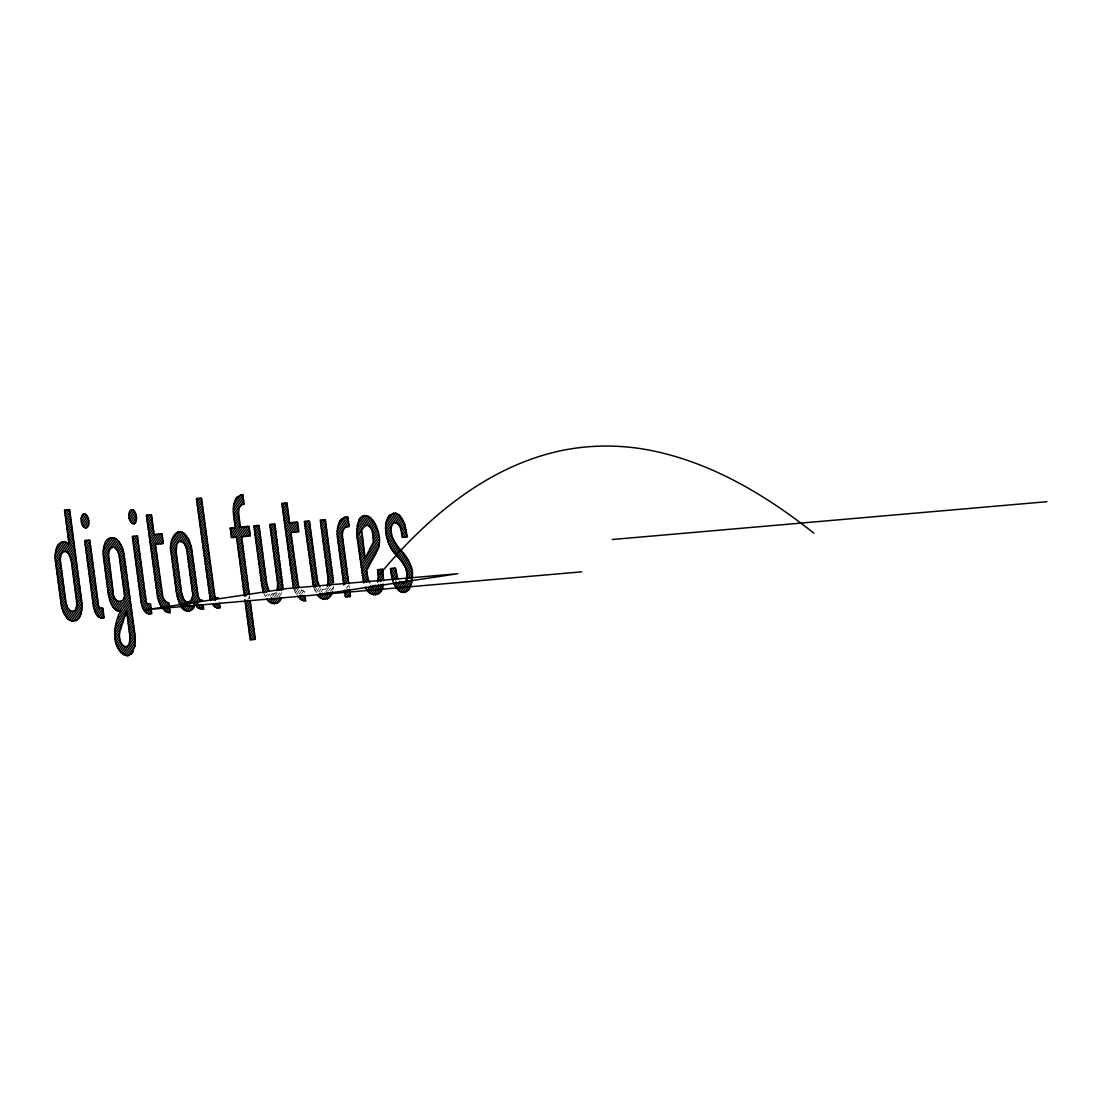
<?xml version="1.0" encoding="UTF-8"?>
<svg xmlns="http://www.w3.org/2000/svg" width="1102" height="1102" viewBox="0 0 1102 1102"><rect width="100%" height="100%" fill="white"/><g stroke="black" fill="none" stroke-linecap="round" stroke-linejoin="round"><path stroke-width="0.75" stroke-dasharray="5 3.75" d="M332.956 589.942L333.451 586.539M247.895 599.102L249.631 596.678M265.458 596.733L267.387 594.047M268.103 596.196L269.728 593.937M270.307 596.292L272.07 593.826M272.511 596.375L274.302 593.882M274.246 597.119L278.117 591.705M276.643 596.926L280.335 591.774M278.971 596.843L281.974 592.656M294.73 590.672L296.562 588.11M295.598 592.614L299.262 587.49M296.576 594.419L300.378 589.115M299.276 593.813L301.728 590.397M301.604 593.73L303.463 591.14M315.089 590.727L316.977 588.069M316.026 592.573L318.933 588.509M318.712 591.981L321.15 588.578M320.944 592.022L322.748 589.515M325.793 591.581L328.671 587.573M328.63 590.796L330.6 588.041M330.476 591.375L333.369 587.338M346.29 588.275L348.025 585.865M276.354 592.105L274.618 593.744L272.414 593.937A9.946 5.166 81.4 0 1 271.354 593.455M326.812 587.71L325.076 589.35L322.872 589.542A9.946 5.166 81.4 0 1 320.792 588.234M301.025 589.818L304.359 591.195L304.799 594.515M314.07 588.22L315.447 591.457M264.067 593.689L264.99 595.851M348.893 584.666L349.348 588.055M249.493 595.631L249.934 598.992M295.873 593.152A21.406 11.116 81.4 0 1 294.427 589.914"/><path stroke-width="1.5" d="M383.524 580.878L382.587 569.224L377.504 569.679L378.33 576.801L377.531 582.063M283.035 589.68L274.894 524.015L269.783 524.456L277.676 583.605L277.015 590.782M412.107 578.151C416.391 556.579 387.298 546.578 391.651 525.943A9.822 5.097 81.4 0 1 393.937 522.982L396.059 522.803L399.034 525.282A9.863 5.124 81.4 0 1 401.128 530.214L402.202 537.418L407.23 536.977L404.723 524.221L401.679 518.092A19.133 9.932 81.4 0 0 395.77 513.188C380.851 514.414 385.314 537.693 390.136 546.702C395.825 557.075 410.316 565.96 406.183 579.569M343.824 585.121L337.501 537.804C336.427 530.131 337.515 516.769 347.86 516.893L349.155 526.673C343.19 525.75 341.799 532.941 342.584 537.349L348.673 582.986M361.966 531.577L365.093 558.425L373.358 542.06L372.738 533.947A8.995 4.67 81.4 0 0 371.346 529.139C365.423 518.188 360.326 534.291 357.213 538.203M134.981 646.034L135.119 636.074L123.727 552.391A19.271 10.014 81.4 0 0 119.595 542.625C116.426 535.792 106.26 536.206 104.662 543.92A19.299 10.014 81.4 0 0 103.175 554.182L108.134 593.041C109.525 599.612 111.261 609.13 118.685 611.211L120.889 610.37C113.478 623.153 109.621 650.18 127.556 655.855L131.675 653.775L134.981 646.034L128.011 655.773M412.065 579.376C411.68 584.804 409.104 593.744 402.051 592.325A19.712 10.235 81.4 0 1 396.073 587.435A19.354 10.056 81.4 0 1 391.885 577.641L390.439 568.549L395.48 568.109L397.836 578.798M383 585.561C382.752 596.912 368.206 597.546 365.492 587.077M327.459 586.402L328.12 579.211L320.227 520.061L325.352 519.621L333.548 582.82M194.792 605.026C193.704 612.326 184.103 613.125 181.196 606.596M281.602 597.408C280.004 605.122 269.825 605.549 266.67 598.703M332.06 593.014C330.448 600.728 320.283 601.155 317.114 594.309M64.522 510.185L69.619 509.579L82.085 604.722A19.106 9.918 81.4 0 1 80.584 614.944C78.945 622.589 68.847 623.043 65.679 616.238A19.147 9.946 81.4 0 1 61.533 606.513L55.1 558.287A19.492 10.125 81.4 0 1 56.546 548.093C57.648 542.143 65.335 539.415 69.123 544.595L64.508 510.033M64.88 512.857L67.07 509.813M65.238 515.529L69.481 509.592M65.597 518.202L69.949 512.099M65.955 520.86L70.308 514.772M66.299 523.533L70.666 517.444M66.657 526.205L71.024 520.103M67.015 528.864L71.382 522.775M67.374 531.536L71.74 525.447M55.706 551L62.304 541.798M67.732 534.208L72.085 528.106M55.169 554.926L64.563 541.798M68.09 536.867L72.443 530.778M81.176 518.587L84.634 513.752M55.1 558.177L66.354 542.46M68.448 539.539L72.801 533.451M81.328 521.549L86.245 514.675M55.279 561.097L67.911 543.451M68.792 542.212L73.159 536.123M81.906 523.905L87.402 516.232M55.61 563.811L60.582 556.854M64.453 551.455L73.517 538.782M82.802 525.819L88.243 518.216M55.954 566.469L60.39 560.284M66.437 551.84L73.875 541.454M84.014 527.293L88.78 520.64M56.312 569.142L60.679 563.053M67.897 552.956L74.233 544.126M85.736 528.051L88.807 523.753M56.67 571.814L61.037 565.712M69.082 554.485L74.578 546.785M57.028 574.473L61.395 568.384M70.032 556.303L74.936 549.457M57.387 577.145L61.74 571.056M70.776 558.438L75.294 552.13M57.745 579.817L62.098 573.729M71.286 560.89L75.652 554.802M84.84 541.964L85.928 540.448M58.103 582.49L62.456 576.387M71.644 563.563L76.01 557.46M85.198 544.636L88.339 540.242M58.447 585.148L62.814 579.06M72.002 566.221L76.369 560.133M85.557 547.295L89.909 541.206M58.805 587.821L63.172 581.732M72.36 568.894L76.713 562.805M85.915 549.967L90.268 543.878M59.164 590.493L63.53 584.391M72.718 571.566L77.071 565.464M86.259 552.639L90.626 546.537M59.522 593.152L63.888 587.063M73.076 574.225L77.429 568.136M86.617 555.298L90.984 549.209M59.88 595.824L64.233 589.735M73.421 576.897L77.787 570.808M86.975 557.97L91.342 551.882M60.238 598.496L64.591 592.408M73.779 579.569L78.146 573.481M87.334 560.642L91.7 554.554M60.582 601.169L64.949 595.066M74.137 582.242L78.504 576.139M87.692 563.301L92.045 557.213M60.968 603.786L65.307 597.739M74.495 584.9L78.862 578.812M88.05 565.973L92.403 559.885M61.478 606.252L65.665 600.411M74.853 587.573L79.206 581.484M88.394 568.646L92.761 562.557M103.712 547.267L110.599 537.638M62.084 608.566L66.051 603.028M75.212 590.245L79.564 584.143M88.752 571.318L93.119 565.216M103.216 551.11L112.9 537.597M128.824 515.35L132.819 509.758M62.814 610.715L66.643 605.37M75.556 592.904L79.923 586.815M89.11 573.977L93.477 567.888M103.189 554.32L114.746 538.175M129.127 518.092L134.265 510.901M63.654 612.698L67.456 607.395L65.872 602.023L60.527 561.896C59.99 558.191 60.582 551.055 65.734 551.565A10.152 5.276 81.4 0 1 68.779 554.044L71.299 560.959L76.809 603.152A9.629 5 81.4 0 1 76.024 608.318A10.152 5.276 81.4 0 1 73.696 611.224L70.418 610.949L67.539 607.546M75.914 595.576L80.281 589.487M89.469 576.649L93.835 570.56M103.381 557.213L116.344 539.112M129.788 520.323L135.326 512.582M64.605 614.544L68.503 609.103M76.272 598.248L80.639 592.16M89.827 579.321L94.18 573.219M103.712 559.912L108.561 553.149M112.721 547.212L113.837 547.35A9.946 5.166 81.4 0 1 116.881 549.843A9.904 5.138 81.4 0 1 118.988 554.829L124.127 592.449C127.253 604.337 112.404 603.896 113.217 592.601L108.478 553.838L109.883 549.182L112.721 547.212L117.735 540.338M130.766 522.114L136.097 514.689M65.665 616.225L69.77 610.494M76.63 600.907L80.997 594.818M90.185 581.98L94.538 575.891M104.07 562.585L108.451 556.455M114.718 547.722L118.975 541.771M132.088 523.45L136.524 517.251M66.85 617.754L71.396 611.39M76.809 603.827L81.341 597.491M90.543 584.652L94.896 578.564M104.428 565.257L108.767 559.196M116.137 548.892L120.09 543.369M134.1 523.794L136.262 520.778M68.159 619.09L73.834 611.155M76.19 607.849L81.7 600.163M90.887 587.325L95.254 581.236M104.786 567.916L109.126 561.868M117.28 550.477L121.096 545.132M69.633 620.192L81.989 602.918M91.246 589.997L95.612 583.895M105.145 570.588L109.47 564.527M118.203 552.336L121.991 547.033M71.327 620.977L82.099 605.948M91.604 592.656L95.97 586.567M105.489 573.26L109.828 567.199M118.906 554.513L122.79 549.099M146.483 515.998L147.103 515.144M73.338 621.335L81.892 609.378M91.962 595.328L96.329 589.239M105.847 575.919L110.186 569.872M119.402 557.006L123.465 551.331M132.612 538.547L134.265 536.247M146.841 518.67L149.514 514.937M76.107 620.646L80.969 613.842M92.32 598L96.673 591.898M106.205 578.591L110.544 572.53M119.76 559.664L124.016 553.714M132.97 541.22L136.676 536.027M147.2 521.342L151.553 515.254M92.678 600.659L97.031 594.57M106.563 581.264L110.903 575.203M120.104 562.337L124.471 556.248M133.328 543.878L137.681 537.79M147.544 524.015L151.911 517.912M93.023 603.331L97.389 597.243M106.922 583.936L111.261 577.875M120.462 565.009L124.829 558.907M133.673 546.551L138.039 540.462M147.902 526.673L152.269 520.585M93.394 605.99L97.747 599.915M107.28 586.595L111.605 580.547M120.821 567.668L125.187 561.579M134.031 549.223L138.397 543.121M148.26 529.346L152.627 523.257M93.89 608.456L98.106 602.574M107.638 589.267L111.963 583.206M121.179 570.34L125.545 564.252M134.389 551.882L138.756 545.793M148.618 532.018L152.985 525.916M94.565 610.687L98.464 605.232M107.982 591.939L112.321 585.878M121.537 573.012L125.89 566.924M134.747 554.554L139.114 548.465M148.977 534.677L153.33 528.588M95.392 612.684L99.263 607.298A3.072 1.598 81.4 0 1 98.546 605.659L89.772 540.118L84.647 540.559L93.312 605.425C94.014 610.921 97.031 619.613 104.125 617.933L102.817 608.084L99.924 607.918A3.196 1.667 81.4 0 1 99.249 607.285M108.382 594.543L112.679 588.551M121.895 575.685L126.248 569.582M135.105 557.226L139.458 551.138M149.335 537.349L153.688 531.26M96.384 614.461L100.943 608.097M108.891 596.995L113.038 591.209M122.253 578.343L126.606 572.255M135.463 559.899L139.816 553.796M149.679 540.021L154.046 533.933M97.555 616.004L102.885 608.566M109.511 599.309L113.437 593.826M122.597 581.016L126.964 574.927M135.808 562.557L140.174 556.469M150.037 542.694L155.988 534.387M98.946 617.23L103.244 611.238M110.228 601.458L114.057 596.127M122.956 583.688L127.322 577.586M136.166 565.23L140.533 559.141M150.395 545.352L158.399 534.167M100.654 618.002L103.588 613.897M111.068 603.469L114.897 598.097M123.314 586.347L127.68 580.258M136.524 567.902L140.891 561.8M150.754 548.025L160.823 533.96M102.899 618.029L103.946 616.569M112.005 605.315L115.972 599.777M123.672 589.019L128.039 582.93M136.882 570.56L141.249 564.472M151.112 550.697L155.465 544.595M155.726 544.236L162.242 535.145M113.051 607.023L117.267 601.127M124.03 591.691L128.383 585.603M137.24 573.233L141.593 567.144M151.47 553.356L155.823 547.267M158.151 544.03L162.6 537.817M114.209 608.579L118.92 601.995M124.251 594.543L128.741 588.261M137.598 575.905L141.951 569.817M151.828 556.028L156.181 549.939M160.561 543.823L162.944 540.49M115.517 609.902L121.482 601.582M123.562 598.662L129.099 590.934M137.957 578.578L142.31 572.475M152.172 558.7L156.539 552.612M117.087 610.88L129.457 593.606M138.301 581.236L142.668 575.148M152.531 561.373L156.897 555.27M196.569 499.853L197.575 498.462M119.181 611.128L129.816 596.265M138.659 583.908L143.026 577.82M152.889 564.031L157.255 557.943M196.927 502.526L199.985 498.242M119.815 613.401L130.174 598.937M139.017 586.581L143.384 580.478M153.247 566.703L157.614 560.615M171.43 541.289L178.276 531.729M197.286 505.184L201.638 499.096M117.611 619.655L130.518 601.609M139.375 589.239L143.742 583.151M153.605 569.376L157.958 563.274M170.851 545.27L180.576 531.687M197.644 507.857L201.997 501.768M115.462 625.812L130.876 604.282M139.734 591.912L144.086 585.823M153.963 572.034L158.316 565.946M170.769 548.548L182.409 532.294M197.988 510.529L202.355 504.427M114.691 630.055L125.022 615.619M126.882 613.029L131.234 606.94M140.092 594.584L144.445 588.496M154.308 574.707L158.674 568.618M170.934 551.482L183.965 533.285M198.346 513.188L202.713 507.099M114.594 633.361L123.135 621.432M127.226 615.701L131.593 609.613M140.436 597.256L144.803 591.154M154.666 577.379L159.032 571.277M171.265 554.196L176.168 547.35M180.452 541.371L185.343 534.525C174.695 524.772 168.289 544.278 171.058 552.598L176.472 593.207L179.598 603.896M198.704 515.86L203.071 509.771M114.773 636.267L121.234 627.245M127.584 618.374L131.951 612.285M140.794 599.915L145.161 593.826M155.024 580.038L159.391 573.949M171.623 556.854L176.044 550.683M182.312 541.936L186.569 535.985M199.063 518.532L203.429 512.444M115.104 638.981L119.581 632.727M127.942 621.046L132.309 614.944M141.18 602.546L145.519 596.499M155.382 582.71L159.749 576.621M171.981 559.527L176.348 553.438M183.703 543.148L187.671 537.611M199.421 521.205L203.774 515.102M115.586 641.474L119.429 636.102M128.3 623.704L132.667 617.616M141.731 604.943L145.877 599.157M155.74 585.382L160.093 579.294M172.339 562.199L176.692 556.097M184.833 544.746L188.676 539.374M199.779 523.863L204.132 517.775M116.233 643.733L119.746 638.829M128.659 626.377L133.011 620.288M142.447 607.119L146.277 601.747M156.098 588.055L160.451 581.952M172.697 564.858L177.05 558.769M185.756 546.62L189.558 541.302M200.137 526.536L204.49 520.447M116.991 645.827L120.366 641.116M129.017 629.049L133.37 622.947M143.329 609.048L147.269 603.538M156.456 590.713L160.809 584.625M173.042 567.53L177.408 561.441M186.458 548.796L190.343 543.382M200.481 529.208L204.848 523.106M117.859 647.797L121.261 643.045M129.361 631.708L133.728 625.619M144.362 610.77L149.252 603.951M156.801 593.386L161.167 587.297M173.4 570.202L177.766 564.114M186.954 551.275L191.018 545.6M200.84 531.867L205.206 525.778M118.796 649.643L122.336 644.711M129.719 634.38L134.086 628.292M145.574 612.23L150.657 605.15M157.269 595.907L161.526 589.956M173.758 572.875L178.125 566.772M187.312 553.934L191.569 547.983M201.198 534.539L205.564 528.45M119.843 651.351L123.672 646.006M130.064 637.066L134.444 630.964M147.048 613.359L151.002 607.822M157.848 598.262L161.884 592.628M174.116 575.533L178.483 569.445M187.671 556.606L192.024 550.518M201.556 537.211L205.922 531.123M121.027 652.866L125.408 646.75M130.064 640.234L134.802 633.622M148.88 613.952L151.36 610.48M158.523 600.48L162.297 595.204M174.474 578.206L178.827 572.117M188.029 559.279L192.382 553.19M201.914 539.884L206.267 533.781M122.391 654.12L135.147 636.295M159.308 602.56L162.958 597.449L155.423 544.264L163.358 543.575L162.063 533.85L154.128 534.539L151.484 514.758L146.373 515.213L157.793 598.083A21.406 11.116 81.4 0 0 162.118 607.781L165.989 611.734L170.218 612.946L168.881 602.973L165.548 601.596L162.958 597.449M174.832 580.878L179.185 574.776M188.373 561.951L192.74 555.849M202.272 542.542L206.625 536.454M123.975 655.07L135.394 639.119M160.189 604.502L163.854 599.364M175.19 583.537L179.543 577.448M188.731 564.61L193.098 558.521M202.616 545.215L206.983 539.126M235.966 498.627L237.095 497.057M125.807 655.676L135.394 642.287M161.167 606.293L164.969 600.976M175.535 586.209L179.901 580.12M189.089 567.282L193.456 561.193M202.975 547.887L207.341 541.785M233.789 504.854L241.049 494.715M162.242 607.96L166.333 602.229M175.893 588.881L180.26 582.793M189.448 569.954L193.814 563.852M203.333 550.545L207.699 544.457M233.362 508.601L242.895 495.28M131.772 653.679L133.204 651.681M163.427 609.475L168.096 602.932M176.251 591.54L180.618 585.451M189.806 572.613L194.159 566.524M203.691 553.218L208.058 547.129M233.349 511.783L243.253 497.952M164.735 610.797L169.116 604.681M176.623 594.185L180.976 588.124M190.164 575.285L194.517 569.197M204.049 555.89L208.402 549.802M233.555 514.662L243.611 500.625M166.223 611.885L169.474 607.354M177.119 596.678L181.32 590.796M190.508 577.958L194.875 571.869M204.407 558.549L208.76 552.46M233.9 517.348L238.693 510.667M243.184 504.385L243.969 503.283M167.945 612.657L169.832 610.026M177.711 599.006L181.692 593.441M190.866 580.63L195.233 574.528M204.765 561.221L209.118 555.132M234.258 520.02L238.638 513.904M178.428 601.169L182.243 595.838M191.225 583.289L195.591 577.2M205.11 563.893L209.476 557.805M230.277 528.753L230.91 527.872M234.616 522.692L238.941 516.631M179.254 603.18L183.015 597.931M191.583 585.961L195.949 579.872M205.468 566.566L209.835 560.463M230.635 531.412L233.321 527.651M234.96 525.365L239.299 519.304M180.205 605.026L184.006 599.708L181.582 592.752L176.168 552.157L176.802 544.774A10.29 5.345 81.4 0 1 179.185 541.702C184.254 540.393 186.334 547.377 186.941 551.22L192.368 591.815C194.434 596.829 188.662 606.816 184.062 599.805M191.941 588.633L196.294 582.531M205.826 569.224L210.193 563.136M230.993 534.084L239.657 521.976M181.279 606.692L185.219 601.182M192.299 591.292L196.652 585.203M206.184 571.897L210.551 565.808M231.337 536.757L240.016 524.635M182.464 608.208L186.761 602.188M192.506 594.171L197.01 587.876M206.542 574.569L210.895 568.467M233.059 537.514L240.567 527.032M183.786 609.516L189.145 602.023M191.955 598.111L197.368 590.548M206.9 577.228L211.253 571.139M235.484 537.308L242.991 526.811M185.301 610.563L197.726 593.207M207.245 579.9L211.612 573.811M236.751 538.699L245.402 526.604M187.092 611.238L191.087 605.645M193.084 602.849L198.085 595.865M207.603 582.572L211.97 576.484M237.109 541.371L247.826 526.398M189.379 611.211L198.718 598.152M207.961 585.245L212.328 579.142M237.453 544.044L241.793 537.983M242.729 536.674L249.204 527.624M195.922 605.232L199.861 599.722L202.479 600.246M208.319 587.903L212.686 581.815M237.812 546.702L242.151 540.641M245.14 536.467L249.562 530.296M197.024 606.844L198.911 604.227M208.677 590.576L213.03 584.487M238.17 549.375L242.509 543.314M247.564 536.261L249.92 532.955M254.066 527.169L255.099 525.737M196.542 606.21L198.291 608.097L200.977 604.502M209.036 593.248L213.389 587.146M238.528 552.047L242.867 545.986M254.424 529.842L257.51 525.516M200.027 608.979L203.071 604.722L203.677 609.268L198.291 608.097M209.394 595.893L213.747 589.818M238.886 554.705L243.225 548.658M254.782 532.5L259.135 526.412M202.065 609.31L203.429 607.395M209.903 598.358L214.105 592.49M239.244 557.378L243.57 551.317M255.141 535.173L259.493 529.084M210.578 600.59L214.463 595.149M239.589 560.05L243.928 553.989M255.485 537.845L259.852 531.756M213.347 599.887L215.276 597.188M239.947 562.723L244.286 556.662M255.843 540.517L260.21 534.415M281.933 504.082L282.429 503.38M215.152 600.521L216.998 597.945M240.305 565.381L244.644 559.32M256.201 543.176L260.568 537.087M282.291 506.741L284.853 503.159M213.554 605.907L215.331 603.428M240.663 568.053L245.002 561.992M256.559 545.848L260.926 539.76M270.114 526.921L272.015 524.263M282.649 509.413L287.002 503.325M214.945 607.147L217.521 603.538M241.021 570.726L245.36 564.665M256.918 548.52L261.27 542.418M270.458 529.594L274.426 524.056M282.994 512.086L287.36 505.983M216.667 607.918L219.601 603.813M241.379 573.384L245.718 567.337M257.276 551.179L261.629 545.091M270.816 532.252L275.183 526.164M283.352 514.744L287.718 508.656M218.899 607.946L219.959 606.486M241.737 576.057L246.063 569.996M257.634 553.851L261.987 547.763M271.175 534.925L275.541 528.836M283.71 517.417L288.077 511.328M242.082 578.729L246.421 572.668M257.978 556.524L262.345 550.435M271.533 537.597L275.899 531.495M284.068 520.089L288.435 513.987M242.44 581.388L246.779 575.34M258.336 559.182L262.703 553.094M271.891 540.255L276.244 534.167M284.426 522.747L288.779 516.659M242.798 584.06L247.137 577.999M258.695 561.855L263.061 555.766M272.249 542.928L276.602 536.839M284.784 525.42L289.137 519.331M243.156 586.732L247.495 580.671M259.053 564.527L263.419 558.438M272.607 545.6L276.96 539.512M285.129 528.092L289.495 522.004M243.514 589.405L247.854 583.344M259.411 567.199L263.764 561.097M272.952 548.273L277.318 542.17M285.487 530.765L291.327 522.61M243.873 592.063L248.198 586.016M259.769 569.858L264.122 563.769M273.31 550.931L277.676 544.843M285.845 533.423L293.738 522.403M244.217 594.736L248.556 588.675M260.113 572.53L264.48 566.442M273.668 553.603L278.035 547.515M286.203 536.095L296.162 522.196M245.443 596.196L248.914 591.347M260.471 575.203L264.838 569.1M274.026 556.276L278.393 550.173M286.561 538.768L290.914 532.665M291.066 532.473L297.692 523.216M260.83 577.861L265.196 571.773M274.384 558.934L278.737 552.846M286.919 541.426L291.272 535.338M293.476 532.266L298.05 525.888M245.291 602.739L247.027 600.314M261.188 580.534L265.554 574.445M274.742 561.607L279.095 555.518M287.278 544.099L291.631 538.01M295.901 532.046L298.394 528.561M245.65 605.411L249.121 600.562M261.546 583.206L265.899 577.117M275.087 564.279L279.453 558.191M287.622 546.771L291.989 540.683M304.565 523.106L305.846 521.315M246.008 608.084L250.347 602.023M261.918 585.851L266.257 579.776M275.445 566.951L279.812 560.849M287.98 549.443L292.347 543.341M304.923 525.778L308.257 521.108M246.366 610.742L250.691 604.695M262.4 588.344L266.615 582.448M275.803 569.61L280.17 563.521M288.338 552.102L292.705 546.013M305.282 528.45L309.634 522.348M246.71 613.415L251.049 607.354M262.992 590.686L266.987 585.107M276.161 572.282L280.528 566.194M288.696 554.774L293.063 548.686M305.626 531.109L309.993 525.02M247.068 616.087L251.408 610.026M263.695 592.848L267.538 587.49M276.519 574.955L280.872 568.852M289.055 557.447L293.407 551.344M305.984 533.781L310.351 527.693M247.427 618.745L251.766 612.698M266.422 592.215L268.323 589.57M276.877 577.613L281.23 571.525M289.413 560.105L293.766 554.017M306.342 536.454L310.709 530.365M247.785 621.418L252.124 615.357M277.236 580.286L281.589 574.197M289.757 562.778L294.124 556.689M306.7 539.126L311.067 533.024M248.143 624.09L252.482 618.029M277.58 582.958L281.947 576.869M290.115 565.45L294.482 559.361M307.059 541.785L311.411 535.696M320.599 522.858L322.762 519.855M248.501 626.762L252.826 620.702M277.828 585.796L282.305 579.528M290.473 568.122L294.84 562.02M307.417 544.457L311.77 538.368M320.957 525.53L325.186 519.634M248.845 629.421L253.185 623.36M268.929 601.375L271.615 597.628M277.415 589.515L282.663 582.2M290.832 570.781L295.198 564.692M307.775 547.129L312.128 541.027M321.316 528.202L325.682 522.1M249.204 632.093L253.543 626.032M270.376 602.532L273.282 598.469M279.095 590.341L282.966 584.928M291.19 573.453L295.543 567.365M308.119 549.788L312.486 543.699M321.674 530.861L326.04 524.772M249.562 634.766L253.901 628.705M272.029 603.373L275.72 598.221M281.258 590.479L283.104 587.903M291.548 576.126L295.901 570.023M308.477 552.46L312.844 546.372M322.032 533.533L326.385 527.445M249.92 637.424L254.259 631.377M273.985 603.827L277.98 598.234M291.906 578.784L296.259 572.696M308.835 555.132L313.202 549.044M322.39 536.206L326.743 530.117M250.498 639.78L254.617 634.036M276.519 603.428L280.321 598.124M292.25 581.457L296.617 575.368M309.194 557.805L313.56 551.703M322.748 538.864L327.101 532.776M252.923 639.573L254.975 636.708M292.705 583.991L296.975 578.04M309.552 560.463L313.905 554.375M323.093 541.537L327.459 535.448M294 588.743A21.406 11.116 81.4 0 1 293.256 586.305L297.333 580.699M309.91 563.136L314.263 557.047M323.451 544.209L327.817 538.12M339.471 521.838L341.468 519.042M293.959 588.578L297.747 583.289M310.254 565.808L314.621 559.706M323.809 546.881L328.176 540.779M337.611 527.596L345.078 517.155M296.562 588.11L298.394 585.548L290.9 532.486L298.835 531.798L297.54 522.072L289.592 522.761L286.961 502.98L281.85 503.421L293.256 586.305M310.612 568.467L314.979 562.378M324.167 549.54L328.534 543.451M337.226 531.316L347.516 516.921M310.971 571.139L315.337 565.05M324.525 552.212L328.878 546.124M337.226 534.47L348.163 519.194M311.329 573.811L315.695 567.723M324.883 554.885L329.236 548.782M337.446 537.321L348.521 521.866M311.687 576.484L316.04 570.381M325.228 557.543L329.594 551.455M337.804 539.994L342.502 533.437M347.213 526.852L348.879 524.524M298.821 597.615L300.681 595.025M312.045 579.142L316.398 573.054M325.586 560.215L329.953 554.127M338.162 542.666L342.502 536.591M300.13 598.951L302.788 595.232M312.417 581.773L316.756 575.726M325.944 562.888L330.311 556.799M338.507 545.338L342.846 539.291M301.604 600.053L304.923 595.424M312.913 584.253L317.114 578.385M326.302 565.56L330.669 559.458M338.865 547.997L343.204 541.95M358.825 520.13L360.519 517.747M303.312 600.838L305.282 598.097M313.519 586.567L317.5 581.029M326.66 568.219L331.013 562.13M339.223 550.669L343.548 544.622M357.048 525.778L364.307 515.626M315.2 587.394L318.079 583.385M327.019 570.891L331.371 564.803M339.581 553.342L343.907 547.295M356.635 529.525L366.608 515.584M327.377 573.563L331.73 567.461M339.939 556.014L344.265 549.953M356.635 532.693L368.495 516.122M327.721 576.222L332.088 570.133M340.298 558.673L344.623 552.625M356.869 535.531L370.12 517.003M328.079 578.894L332.446 572.806M340.642 561.345L344.981 555.298M366.567 525.131L371.539 518.188M318.244 595.796L320.048 593.289M328.272 581.787L332.804 575.478M341 564.017L345.339 557.97M357.571 540.875L361.938 534.773M368.467 525.654L372.779 519.634M319.552 597.146L322.349 593.234M327.68 585.782L333.162 578.137M341.358 566.676L345.684 560.629M357.93 543.534L362.282 537.445M369.886 526.825L373.853 521.301M321.013 598.262L324.842 592.917M329.622 586.236L333.451 580.892M341.716 569.348L346.042 563.301M358.288 546.206L362.641 540.118M370.988 528.464L374.818 523.106M322.707 599.075L327.638 592.173M342.075 572.021L346.4 565.973M358.632 548.879L362.999 542.79M371.87 530.393L375.713 525.02M324.704 599.447L329.526 592.724M342.433 574.679L346.758 568.632M358.99 551.551L363.357 545.449M372.517 532.652L376.512 527.073M327.377 598.868L332.487 591.733M342.791 577.352L347.116 571.304M359.348 554.21L363.715 548.121M372.917 535.269L377.187 529.291M343.135 580.024L347.474 573.977M359.707 556.882L364.073 550.793M373.275 537.941L377.669 531.784M387.932 517.444L389.805 514.827M343.493 582.696L347.833 576.649M360.065 559.554L364.418 553.452M373.509 540.765L378.027 534.456M386.058 523.23L393.414 512.967M344.719 584.156L348.177 579.308M360.423 562.213L364.776 556.124M370.093 548.7L378.385 537.115M385.659 526.963L395.563 513.133M360.781 564.885L378.744 539.787M385.659 530.117L397.326 513.821M361.125 567.558L379.074 542.487M385.879 532.996L398.855 514.868M344.926 593.358L347.516 589.735M361.484 570.216L379.102 545.628M386.334 535.517L390.976 529.029M395.522 522.692L400.191 516.163M345.27 596.03L349.61 589.983M361.842 572.888L375.878 553.287M386.912 537.872L390.962 532.211M397.271 523.395L401.39 517.651M346.992 596.802L349.968 592.656M362.2 575.561L368.867 566.249M387.56 540.132L391.43 534.718M398.607 524.704L402.464 519.317M349.403 596.595L350.312 595.328M362.613 578.151L366.911 572.131M388.276 542.294L392.133 536.908M399.695 526.357L403.442 521.122M363.15 580.575L367.269 574.803M389.075 544.347L392.946 538.947M400.549 528.313L404.296 523.078M363.784 582.834L367.696 577.365M389.943 546.303L393.855 540.848M401.211 530.572L405.054 525.199M366.443 582.297L368.343 579.624M390.879 548.149L394.847 542.611M401.638 533.148L405.688 527.472M391.899 549.898L395.935 544.264M401.982 535.806L406.225 529.897M377.903 572.627L380.176 569.445M393.001 551.537L397.092 545.821M403.167 537.335L406.638 532.486M367.462 590.355L370.782 585.727M378.234 575.313L382.587 569.238M394.172 553.066L398.304 547.281M405.577 537.129L406.996 535.145M368.674 591.843L373.344 585.327M378.303 578.385L382.945 571.91M395.411 554.485L399.599 548.644M370.01 593.138L375.713 585.176M378.551 581.209L383.303 574.583M396.748 555.794L400.935 549.939M371.539 594.171L378.537 584.391M380.534 581.594L383.537 577.407M398.084 557.075L402.285 551.22M373.303 594.86L380.782 584.432M390.7 570.56L392.257 568.384M399.379 558.438L403.552 552.612M375.424 595.08L383.262 584.129M391.058 573.233L394.681 568.177M400.618 559.885L404.751 554.113M378.592 593.826L381.898 589.198M391.485 575.809L395.714 569.899M401.789 561.414L405.853 555.725M392.023 578.206L396.073 572.572M402.891 563.039L406.886 557.447M392.684 580.465L396.513 575.106M403.911 564.775L407.85 559.279M395.315 579.941L397.188 577.338M404.847 566.635L408.732 561.221M394.323 584.501L396.21 581.87M405.674 568.646L409.531 563.26M395.315 586.278L398.221 582.214M406.39 570.808L410.261 565.409M396.417 587.917L400.549 582.131M406.872 573.302L410.922 567.654M397.629 589.391L402.326 582.834M406.858 576.484L411.501 570.01M398.979 590.672L411.969 572.53M400.508 591.691L408.277 580.837M410.219 578.123L412.162 575.409M402.285 592.38L411.142 580.01M404.434 592.545L411.652 582.462M408.374 590.19L409.365 588.812M379.611 574.404C426.281 518.395 485.459 467.868 558.149 451.297A818.18 424.89 81.4 0 1 640.11 448.555C704.963 458.68 763.094 492.87 813.827 533.134M134.389 523.67L132.86 523.808A7.025 3.65 81.4 0 1 129.265 518.574M318.175 594.749L457.729 573.715L286.603 588.592L147.048 609.626L581.718 571.828M612.23 539.512L1046.9 501.699M218.816 597.931L215.923 597.766A3.196 1.667 81.4 0 1 214.959 596.664L201.514 498.118L196.404 498.559L210.51 600.425M399.695 581.415L401.762 582.724L403.897 582.531A9.822 5.097 81.4 0 0 405.564 580.892M199.889 599.736L198.167 596.292L191.28 546.661L188.814 539.663L185.246 534.429M297.581 596.003L301.466 599.956L305.681 601.169L305.02 596.182M212.507 604.543L216.447 607.863L220.138 607.836L219.477 602.89M319.842 587.063L317.348 580.148L309.455 521.012L304.345 521.453L313.712 587.022M269.384 591.443L266.891 584.542L258.998 525.392L253.887 525.833L261.78 584.983L263.612 592.614M298.435 585.658L299.152 587.27M363.756 582.586L356.924 536.068C355.877 494.247 386.513 525.682 378.096 549.195L366.677 570.299L367.779 577.696A9.987 5.179 81.4 0 0 369.9 582.71M136.166 514.951L136.552 517.871A7.025 3.65 81.4 0 1 134.416 523.615M129.223 518.519L128.824 515.584A7.025 3.65 81.4 0 1 130.959 509.854L132.516 509.661A7.025 3.65 81.4 0 1 136.125 514.896M88.491 519.097L88.876 522.017A7.025 3.65 81.4 0 1 86.741 527.762L85.185 527.954A7.025 3.65 81.4 0 1 81.589 522.72M81.548 522.665L81.149 519.731A7.025 3.65 81.4 0 1 83.297 514L84.84 513.808A7.025 3.65 81.4 0 1 88.449 519.042M349.568 589.749L350.477 596.499L345.394 596.94L344.499 590.19M249.259 593.95L241.627 536.77L250.333 536.013L249.024 526.288L240.332 527.045L238.597 513.05A10.042 5.221 81.4 0 1 239.368 507.747L241.682 504.744L244.107 504.303L242.798 494.522C228.706 497.484 234.23 517.802 235.249 527.486L230.166 527.927L231.461 537.652L236.544 537.211L244.396 596.072M250.168 600.686L255.32 639.367L250.237 639.807L244.851 599.447M130.132 638.265L128.92 644.67L126.344 646.833C119.732 645.676 118.52 636.557 119.98 631.102L126.578 610.852L130.132 638.265M137.433 535.971L132.323 536.412L140.987 601.279C141.69 606.775 144.706 615.467 151.8 613.786L150.492 603.937L147.599 603.772A3.196 1.667 81.4 0 1 146.924 603.138A3.072 1.598 81.4 0 1 146.222 601.513L137.433 535.971"/></g></svg>
